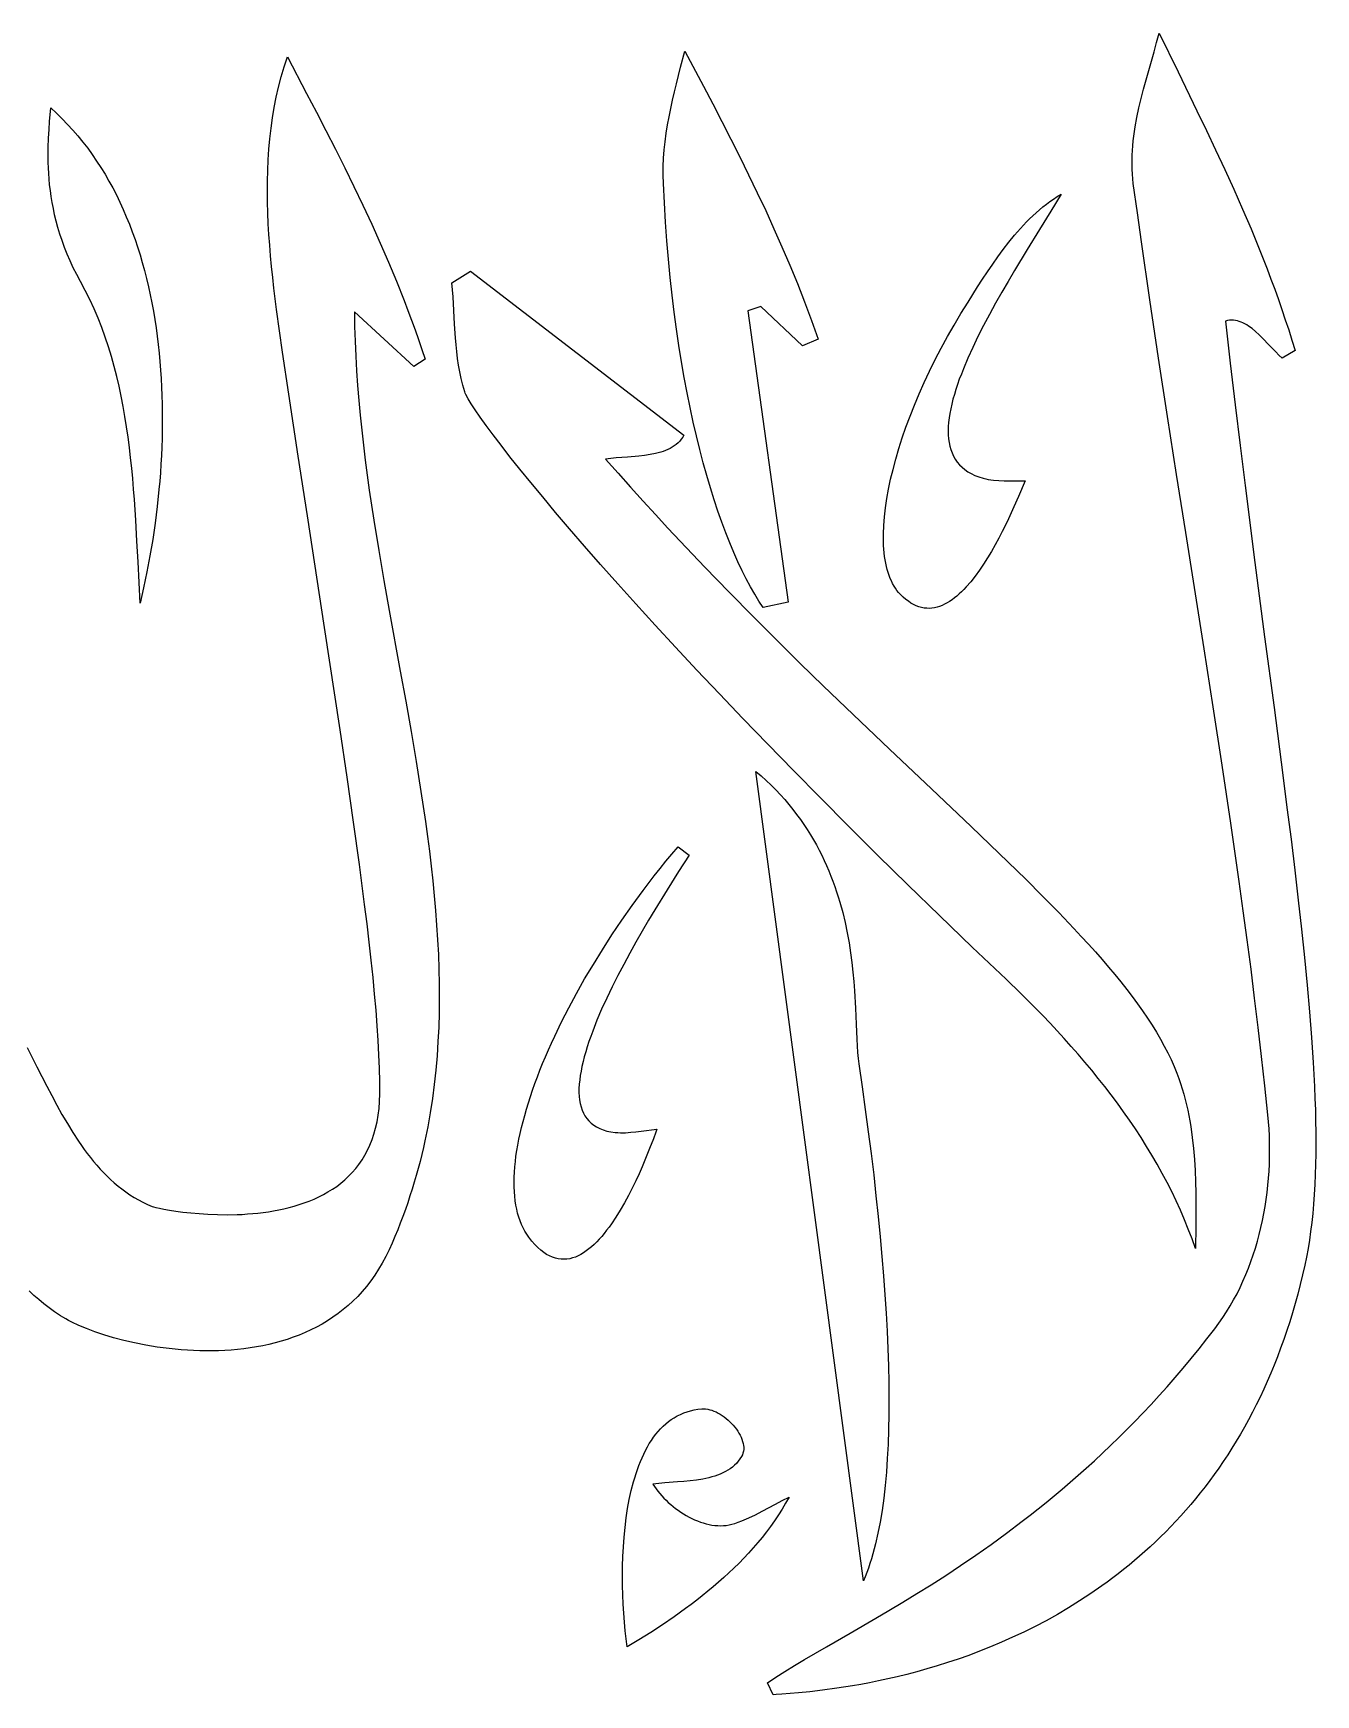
# Model space of a CAD drawing. Extents: x -500 to 500, y -300 to 300.
# Drawn here: x -138 to -30.8, y -27.2 to 111.8 of the extents above; entities that cross this region are included whole.
import ezdxf

# ---------------------------------------------------------------- set-up
doc = ezdxf.new("R2010")
doc.units = 0
doc.header["$MEASUREMENT"] = 0
doc.layers.add('IMPORT_-_120CM_SUR_70CM-1', color=18, linetype='CONTINUOUS')

msp = doc.modelspace()

# ---------------------------------------------------------------- linework, layer by layer
at = {"layer": 'IMPORT_-_120CM_SUR_70CM-1'}
for points in [[(-43.88, 111.8), (-42.29, 108.56), (-40.71, 105.3), (-39.92, 103.67), (-39.15, 102.04), (-38.38, 100.39), (-37.63, 98.75), (-36.9, 97.09), (-36.19, 95.43), (-35.5, 93.76), (-34.84, 92.08), (-34.52, 91.24), (-34.21, 90.39), (-33.9, 89.54), (-33.61, 88.69), (-33.32, 87.84), (-33.04, 86.98), (-32.77, 86.12), (-32.51, 85.26), (-33.58, 84.63), (-33.85, 84.88), (-34.11, 85.15), (-34.66, 85.72), (-35.22, 86.3), (-35.51, 86.58), (-35.8, 86.84), (-36.09, 87.09), (-36.4, 87.3), (-36.55, 87.4), (-36.7, 87.49), (-36.86, 87.57), (-37.02, 87.63), (-37.17, 87.69), (-37.33, 87.74), (-37.5, 87.77), (-37.66, 87.79), (-37.82, 87.79), (-37.99, 87.79), (-38.16, 87.76), (-38.33, 87.72), (-37.92, 84.19), (-37.51, 80.72), (-37.1, 77.32), (-36.68, 73.98), (-35.86, 67.52), (-35.05, 61.32), (-34.26, 55.4), (-33.52, 49.75), (-33.18, 47.03), (-32.84, 44.38), (-32.53, 41.8), (-32.24, 39.29), (-31.96, 36.85), (-31.72, 34.48), (-31.49, 32.18), (-31.29, 29.95), (-31.13, 27.79), (-30.99, 25.7), (-30.88, 23.68), (-30.85, 22.7), (-30.81, 21.73), (-30.79, 20.79), (-30.78, 19.86), (-30.78, 18.95), (-30.78, 18.06), (-30.8, 17.18), (-30.82, 16.32), (-30.86, 15.49), (-30.91, 14.67), (-30.97, 13.86), (-31.03, 13.08), (-31.11, 12.31), (-31.21, 11.57), (-31.31, 10.84), (-31.42, 10.13), (-31.55, 9.43), (-31.69, 8.76), (-31.88, 7.94), (-32.07, 7.13), (-32.28, 6.33), (-32.49, 5.55), (-32.72, 4.77), (-32.95, 4.01), (-33.2, 3.27), (-33.45, 2.53), (-33.71, 1.81), (-33.97, 1.09), (-34.25, 0.39), (-34.53, -0.29), (-34.83, -0.97), (-35.13, -1.63), (-35.43, -2.29), (-35.75, -2.93), (-36.07, -3.56), (-36.4, -4.18), (-36.73, -4.79), (-37.08, -5.39), (-37.43, -5.97), (-37.78, -6.55), (-38.14, -7.12), (-38.51, -7.67), (-38.88, -8.22), (-39.26, -8.75), (-39.64, -9.27), (-40.03, -9.79), (-40.43, -10.29), (-40.83, -10.79), (-41.23, -11.27), (-41.64, -11.74), (-42.05, -12.21), (-42.47, -12.66), (-42.89, -13.11), (-43.32, -13.55), (-43.75, -13.97), (-44.18, -14.39), (-44.62, -14.8), (-45.06, -15.2), (-45.5, -15.59), (-45.94, -15.97), (-46.39, -16.35), (-46.84, -16.71), (-47.29, -17.07), (-47.75, -17.42), (-48.21, -17.76), (-48.67, -18.09), (-49.59, -18.73), (-50.52, -19.34), (-51.45, -19.92), (-52.38, -20.47), (-53.32, -20.99), (-54.25, -21.48), (-55.19, -21.95), (-56.12, -22.38), (-57.04, -22.8), (-57.97, -23.18), (-58.88, -23.55), (-59.79, -23.89), (-60.68, -24.2), (-61.57, -24.5), (-62.44, -24.78), (-63.3, -25.03), (-64.14, -25.27), (-64.97, -25.48), (-65.77, -25.68), (-66.56, -25.86), (-67.33, -26.03), (-68.08, -26.18), (-68.8, -26.32), (-69.5, -26.44), (-70.81, -26.65), (-72.01, -26.81), (-73.08, -26.93), (-74.02, -27.02), (-75.43, -27.13), (-75.88, -27.16), (-76.15, -27.19), (-76.61, -26.18), (-75.91, -25.71), (-75.16, -25.23), (-74.36, -24.73), (-73.51, -24.23), (-71.69, -23.17), (-69.7, -22.03), (-67.57, -20.79), (-66.46, -20.14), (-65.31, -19.45), (-64.14, -18.73), (-62.94, -17.98), (-61.72, -17.2), (-60.47, -16.37), (-59.2, -15.51), (-57.92, -14.61), (-56.62, -13.66), (-55.31, -12.67), (-54.65, -12.16), (-53.98, -11.64), (-53.32, -11.1), (-52.65, -10.55), (-51.98, -9.99), (-51.31, -9.41), (-50.63, -8.82), (-49.96, -8.22), (-49.28, -7.61), (-48.61, -6.98), (-47.93, -6.33), (-47.25, -5.68), (-46.58, -5), (-45.9, -4.32), (-45.23, -3.62), (-44.55, -2.9), (-43.88, -2.16), (-43.2, -1.42), (-42.53, -0.65), (-41.87, 0.13), (-41.2, 0.93), (-40.53, 1.74), (-39.87, 2.58), (-39.21, 3.42), (-38.87, 3.89), (-38.54, 4.36), (-38.23, 4.85), (-37.93, 5.34), (-37.64, 5.85), (-37.36, 6.36), (-37.1, 6.88), (-36.86, 7.42), (-36.62, 7.96), (-36.4, 8.5), (-36.2, 9.05), (-36, 9.61), (-35.82, 10.18), (-35.66, 10.75), (-35.5, 11.32), (-35.36, 11.9), (-35.23, 12.49), (-35.12, 13.07), (-35.01, 13.66), (-34.92, 14.25), (-34.84, 14.84), (-34.78, 15.43), (-34.72, 16.03), (-34.68, 16.62), (-34.65, 17.21), (-34.63, 17.81), (-34.63, 18.4), (-34.64, 18.98), (-34.65, 19.57), (-34.68, 20.15), (-34.72, 20.73), (-34.78, 21.31), (-35.04, 23.75), (-35.31, 26.2), (-35.59, 28.64), (-35.89, 31.08), (-36.19, 33.52), (-36.51, 35.96), (-36.84, 38.4), (-37.17, 40.84), (-37.87, 45.71), (-38.59, 50.58), (-39.34, 55.44), (-40.1, 60.3), (-41.64, 70.03), (-42.41, 74.89), (-43.17, 79.75), (-43.92, 84.62), (-44.65, 89.49), (-45.35, 94.36), (-45.69, 96.79), (-46.03, 99.23), (-46.07, 99.63), (-46.11, 100.02), (-46.13, 100.42), (-46.14, 100.81), (-46.14, 101.21), (-46.13, 101.6), (-46.11, 102), (-46.08, 102.39), (-46.04, 102.79), (-45.99, 103.18), (-45.88, 103.97), (-45.73, 104.76), (-45.56, 105.55), (-45.38, 106.34), (-45.18, 107.13), (-44.74, 108.69), (-44.3, 110.25), (-44.09, 111.03)], [(-74.88, 64.22), (-76.98, 63.76), (-77.33, 64.3), (-77.69, 64.88), (-78.04, 65.49), (-78.39, 66.15), (-78.74, 66.84), (-79.09, 67.58), (-79.43, 68.35), (-79.77, 69.16), (-80.1, 70), (-80.43, 70.89), (-80.76, 71.81), (-81.08, 72.77), (-81.39, 73.77), (-81.69, 74.8), (-81.99, 75.87), (-82.28, 76.97), (-82.56, 78.11), (-82.83, 79.28), (-83.09, 80.49), (-83.34, 81.73), (-83.58, 83.01), (-83.81, 84.32), (-84.02, 85.67), (-84.23, 87.05), (-84.42, 88.46), (-84.59, 89.9), (-84.75, 91.38), (-84.9, 92.89), (-85.03, 94.43), (-85.14, 96), (-85.24, 97.6), (-85.32, 99.24), (-85.34, 99.94), (-85.33, 100.64), (-85.3, 101.34), (-85.25, 102.04), (-85.17, 102.73), (-85.08, 103.43), (-84.97, 104.13), (-84.85, 104.82), (-84.71, 105.51), (-84.56, 106.2), (-84.4, 106.89), (-84.24, 107.58), (-83.89, 108.95), (-83.53, 110.31), (-81.97, 107.38), (-81.2, 105.9), (-80.44, 104.42), (-79.68, 102.94), (-78.93, 101.46), (-78.2, 99.96), (-77.48, 98.46), (-76.77, 96.96), (-76.08, 95.45), (-75.41, 93.93), (-74.75, 92.4), (-74.12, 90.87), (-73.51, 89.32), (-72.93, 87.77), (-72.37, 86.2), (-73.68, 85.64), (-77.17, 88.93), (-78.27, 88.59)], [(-136.55, 105.55), (-136.06, 105.11), (-135.59, 104.65), (-135.14, 104.18), (-134.7, 103.7), (-134.27, 103.21), (-133.86, 102.7), (-133.46, 102.18), (-133.08, 101.65), (-132.71, 101.11), (-132.35, 100.57), (-132.01, 100.01), (-131.68, 99.44), (-131.36, 98.86), (-131.06, 98.27), (-130.77, 97.67), (-130.49, 97.06), (-130.23, 96.45), (-129.97, 95.83), (-129.73, 95.2), (-129.5, 94.56), (-129.29, 93.92), (-129.08, 93.26), (-128.89, 92.61), (-128.71, 91.94), (-128.54, 91.28), (-128.38, 90.6), (-128.23, 89.92), (-128.09, 89.24), (-127.96, 88.55), (-127.85, 87.86), (-127.74, 87.16), (-127.65, 86.46), (-127.56, 85.75), (-127.48, 85.05), (-127.42, 84.34), (-127.36, 83.63), (-127.31, 82.92), (-127.28, 82.2), (-127.25, 81.49), (-127.23, 80.77), (-127.22, 80.05), (-127.22, 79.34), (-127.22, 78.62), (-127.24, 77.9), (-127.26, 77.18), (-127.29, 76.47), (-127.33, 75.76), (-127.38, 75.04), (-127.44, 74.33), (-127.5, 73.62), (-127.65, 72.22), (-127.82, 70.82), (-128.02, 69.44), (-128.25, 68.08), (-128.51, 66.74), (-128.78, 65.42), (-129.08, 64.13), (-129.25, 67.57), (-129.34, 69.31), (-129.44, 71.06), (-129.55, 72.8), (-129.62, 73.67), (-129.69, 74.55), (-129.78, 75.42), (-129.87, 76.28), (-129.97, 77.15), (-130.08, 78.01), (-130.2, 78.87), (-130.34, 79.73), (-130.49, 80.58), (-130.65, 81.43), (-130.83, 82.27), (-131.03, 83.1), (-131.24, 83.93), (-131.47, 84.76), (-131.72, 85.57), (-131.99, 86.38), (-132.28, 87.18), (-132.59, 87.97), (-132.92, 88.75), (-133.28, 89.52), (-133.66, 90.28), (-134.06, 91.04), (-134.38, 91.62), (-134.67, 92.19), (-134.93, 92.76), (-135.18, 93.33), (-135.4, 93.89), (-135.6, 94.45), (-135.78, 95), (-135.95, 95.54), (-136.09, 96.08), (-136.22, 96.61), (-136.33, 97.13), (-136.43, 97.65), (-136.51, 98.15), (-136.58, 98.65), (-136.64, 99.13), (-136.69, 99.61), (-136.72, 100.08), (-136.74, 100.53), (-136.76, 100.98), (-136.77, 101.41), (-136.76, 102.24), (-136.73, 103.02), (-136.69, 103.74), (-136.64, 104.41)], [(-52.07, 98.33), (-52.92, 96.92), (-53.88, 95.37), (-54.9, 93.7), (-55.97, 91.94), (-56.5, 91.04), (-57.03, 90.13), (-57.55, 89.21), (-58.06, 88.28), (-58.55, 87.36), (-59.02, 86.43), (-59.46, 85.52), (-59.87, 84.62), (-60.24, 83.73), (-60.41, 83.29), (-60.58, 82.86), (-60.73, 82.43), (-60.87, 82.01), (-60.99, 81.59), (-61.11, 81.18), (-61.21, 80.78), (-61.3, 80.39), (-61.37, 80), (-61.43, 79.62), (-61.47, 79.25), (-61.5, 78.9), (-61.51, 78.55), (-61.5, 78.21), (-61.47, 77.88), (-61.43, 77.56), (-61.37, 77.26), (-61.28, 76.97), (-61.18, 76.69), (-61.06, 76.42), (-60.92, 76.17), (-60.75, 75.93), (-60.56, 75.7), (-60.35, 75.49), (-60.12, 75.3), (-59.86, 75.12), (-59.58, 74.96), (-59.28, 74.81), (-58.94, 74.69), (-58.59, 74.58), (-58.37, 74.52), (-58.16, 74.48), (-57.94, 74.45), (-57.72, 74.42), (-57.28, 74.39), (-56.84, 74.37), (-55.95, 74.37), (-55.51, 74.37), (-55.07, 74.35), (-55.62, 73.06), (-56.01, 72.17), (-56.47, 71.17), (-56.72, 70.65), (-56.99, 70.11), (-57.28, 69.56), (-57.57, 69.01), (-57.89, 68.46), (-58.21, 67.92), (-58.55, 67.39), (-58.89, 66.88), (-59.25, 66.38), (-59.62, 65.92), (-60, 65.48), (-60.2, 65.28), (-60.39, 65.08), (-60.59, 64.9), (-60.79, 64.72), (-60.99, 64.56), (-61.19, 64.41), (-61.39, 64.27), (-61.6, 64.15), (-61.81, 64.04), (-62.02, 63.94), (-62.23, 63.86), (-62.44, 63.79), (-62.65, 63.74), (-62.87, 63.71), (-63.08, 63.69), (-63.3, 63.7), (-63.52, 63.72), (-63.74, 63.76), (-63.96, 63.82), (-64.18, 63.9), (-64.4, 64), (-64.62, 64.13), (-64.84, 64.28), (-65.06, 64.44), (-65.28, 64.64), (-65.51, 64.86), (-65.65, 65.02), (-65.79, 65.19), (-65.92, 65.37), (-66.04, 65.56), (-66.16, 65.76), (-66.26, 65.98), (-66.36, 66.2), (-66.45, 66.43), (-66.53, 66.68), (-66.61, 66.93), (-66.67, 67.19), (-66.73, 67.46), (-66.78, 67.74), (-66.83, 68.03), (-66.86, 68.33), (-66.89, 68.63), (-66.91, 68.94), (-66.92, 69.27), (-66.93, 69.59), (-66.93, 69.93), (-66.9, 70.62), (-66.84, 71.35), (-66.76, 72.1), (-66.64, 72.87), (-66.5, 73.67), (-66.32, 74.49), (-66.12, 75.32), (-65.89, 76.18), (-65.64, 77.06), (-65.35, 77.95), (-65.04, 78.85), (-64.7, 79.77), (-64.33, 80.7), (-63.94, 81.64), (-63.52, 82.59), (-63.07, 83.54), (-62.6, 84.5), (-62.1, 85.46), (-61.57, 86.42), (-61.02, 87.39), (-60.45, 88.35), (-59.85, 89.31), (-59.05, 90.58), (-58.63, 91.22), (-58.22, 91.85), (-57.79, 92.48), (-57.35, 93.1), (-56.91, 93.72), (-56.44, 94.32), (-55.97, 94.9), (-55.47, 95.47), (-54.96, 96.02), (-54.7, 96.28), (-54.43, 96.54), (-54.15, 96.79), (-53.88, 97.03), (-53.59, 97.27), (-53.3, 97.5), (-53, 97.72), (-52.7, 97.93), (-52.39, 98.14)], [(-40.84, 10.13), (-41.12, 10.94), (-41.43, 11.75), (-41.75, 12.54), (-42.09, 13.34), (-42.44, 14.12), (-42.82, 14.9), (-43.21, 15.67), (-43.61, 16.43), (-44.03, 17.19), (-44.47, 17.94), (-44.92, 18.68), (-45.38, 19.42), (-45.86, 20.15), (-46.34, 20.87), (-46.84, 21.58), (-47.36, 22.29), (-47.88, 22.99), (-48.41, 23.69), (-48.96, 24.37), (-49.51, 25.05), (-50.07, 25.73), (-50.64, 26.39), (-51.22, 27.05), (-51.8, 27.7), (-52.39, 28.35), (-52.99, 28.99), (-53.59, 29.62), (-54.2, 30.24), (-54.81, 30.86), (-55.43, 31.47), (-56.67, 32.67), (-59.5, 35.36), (-62.23, 37.99), (-64.87, 40.56), (-67.41, 43.05), (-69.85, 45.48), (-72.19, 47.83), (-74.45, 50.12), (-76.6, 52.33), (-78.67, 54.47), (-80.64, 56.54), (-82.52, 58.53), (-84.31, 60.45), (-86.01, 62.29), (-87.62, 64.06), (-89.14, 65.75), (-90.57, 67.36), (-91.91, 68.89), (-93.16, 70.35), (-94.33, 71.72), (-95.41, 73.01), (-96.41, 74.21), (-97.32, 75.34), (-98.15, 76.38), (-98.9, 77.33), (-99.56, 78.2), (-100.14, 78.98), (-100.64, 79.68), (-101.06, 80.29), (-101.39, 80.8), (-101.65, 81.23), (-101.83, 81.57), (-101.89, 81.7), (-101.93, 81.81), (-102.09, 82.36), (-102.23, 82.92), (-102.35, 83.47), (-102.45, 84.04), (-102.53, 84.6), (-102.6, 85.17), (-102.66, 85.74), (-102.71, 86.31), (-102.78, 87.46), (-102.84, 88.61), (-102.91, 89.76), (-102.95, 90.34), (-103, 90.91), (-101.46, 91.89), (-83.61, 78.19), (-83.71, 78.01), (-83.83, 77.84), (-83.96, 77.68), (-84.1, 77.54), (-84.25, 77.41), (-84.42, 77.28), (-84.58, 77.17), (-84.76, 77.07), (-84.95, 76.98), (-85.14, 76.9), (-85.35, 76.82), (-85.55, 76.75), (-85.98, 76.64), (-86.43, 76.55), (-86.9, 76.48), (-87.37, 76.42), (-88.33, 76.34), (-89.27, 76.27), (-89.72, 76.23), (-90.15, 76.17), (-89.1, 74.99), (-88.06, 73.82), (-87.02, 72.67), (-85.98, 71.53), (-84.94, 70.41), (-83.91, 69.31), (-81.86, 67.15), (-79.83, 65.05), (-77.82, 63.01), (-75.84, 61.02), (-73.89, 59.09), (-71.97, 57.22), (-70.08, 55.4), (-66.41, 51.9), (-62.91, 48.59), (-59.6, 45.44), (-58.02, 43.93), (-56.49, 42.46), (-55.02, 41.03), (-53.62, 39.62), (-52.27, 38.25), (-50.99, 36.91), (-50.38, 36.25), (-49.78, 35.6), (-49.2, 34.96), (-48.64, 34.32), (-48.1, 33.68), (-47.57, 33.06), (-47.07, 32.44), (-46.58, 31.82), (-46.12, 31.21), (-45.67, 30.61), (-45.25, 30.01), (-44.84, 29.42), (-44.46, 28.83), (-44.09, 28.24), (-43.75, 27.66), (-43.44, 27.08), (-43.14, 26.51), (-42.87, 25.94), (-42.62, 25.37), (-42.39, 24.8), (-42.23, 24.37), (-42.08, 23.94), (-41.94, 23.5), (-41.81, 23.06), (-41.7, 22.61), (-41.59, 22.16), (-41.48, 21.72), (-41.39, 21.26), (-41.31, 20.81), (-41.23, 20.35), (-41.1, 19.44), (-41, 18.51), (-40.92, 17.59), (-40.86, 16.66), (-40.82, 15.72), (-40.8, 14.79), (-40.79, 13.85), (-40.81, 11.98)], [(-68.6, -17.67), (-77.59, 50.05), (-77.15, 49.67), (-76.72, 49.28), (-76.31, 48.89), (-75.92, 48.5), (-75.54, 48.09), (-75.18, 47.69), (-74.83, 47.28), (-74.5, 46.87), (-74.18, 46.45), (-73.87, 46.03), (-73.58, 45.61), (-73.3, 45.19), (-73.03, 44.76), (-72.78, 44.33), (-72.53, 43.9), (-72.3, 43.47), (-72.08, 43.04), (-71.87, 42.61), (-71.68, 42.17), (-71.49, 41.74), (-71.31, 41.3), (-71.15, 40.86), (-70.99, 40.43), (-70.84, 39.99), (-70.7, 39.56), (-70.57, 39.12), (-70.33, 38.26), (-70.13, 37.4), (-69.95, 36.55), (-69.8, 35.7), (-69.67, 34.87), (-69.57, 34.06), (-69.48, 33.26), (-69.41, 32.48), (-69.35, 31.71), (-69.26, 30.26), (-69.2, 28.9), (-69.15, 27.66), (-69.11, 27.09), (-69.08, 26.55), (-69.03, 26.05), (-68.97, 25.59), (-68.7, 23.66), (-68.44, 21.77), (-68.19, 19.91), (-67.96, 18.09), (-67.74, 16.3), (-67.55, 14.54), (-67.36, 12.81), (-67.2, 11.12), (-67.05, 9.47), (-66.91, 7.85), (-66.8, 6.27), (-66.7, 4.73), (-66.61, 3.22), (-66.55, 1.75), (-66.5, 0.32), (-66.47, -1.07), (-66.46, -2.42), (-66.47, -3.73), (-66.49, -5.01), (-66.53, -6.24), (-66.6, -7.43), (-66.68, -8.58), (-66.78, -9.68), (-66.9, -10.75), (-67.04, -11.77), (-67.2, -12.75), (-67.38, -13.68), (-67.59, -14.57), (-67.69, -14.99), (-67.81, -15.41), (-67.93, -15.82), (-68.05, -16.21), (-68.18, -16.59), (-68.31, -16.96), (-68.45, -17.32)], [(-85.87, 20.12), (-85.96, 19.86), (-86.16, 19.31), (-86.47, 18.51), (-86.87, 17.52), (-87.1, 16.97), (-87.36, 16.4), (-87.63, 15.8), (-87.93, 15.19), (-88.25, 14.58), (-88.58, 13.97), (-88.93, 13.36), (-89.29, 12.77), (-89.67, 12.2), (-89.87, 11.93), (-90.07, 11.67), (-90.27, 11.41), (-90.48, 11.16), (-90.69, 10.93), (-90.9, 10.7), (-91.11, 10.49), (-91.33, 10.29), (-91.55, 10.11), (-91.77, 9.94), (-92, 9.79), (-92.22, 9.65), (-92.45, 9.53), (-92.68, 9.43), (-92.92, 9.35), (-93.15, 9.29), (-93.39, 9.26), (-93.63, 9.24), (-93.87, 9.25), (-94.11, 9.28), (-94.35, 9.33), (-94.6, 9.41), (-94.84, 9.52), (-95.09, 9.65), (-95.33, 9.81), (-95.58, 10.01), (-95.83, 10.23), (-96.08, 10.48), (-96.33, 10.76), (-96.58, 11.08), (-96.75, 11.33), (-96.91, 11.59), (-97.06, 11.86), (-97.19, 12.15), (-97.31, 12.45), (-97.41, 12.76), (-97.51, 13.09), (-97.59, 13.43), (-97.66, 13.78), (-97.71, 14.14), (-97.75, 14.51), (-97.78, 14.89), (-97.8, 15.29), (-97.81, 15.69), (-97.8, 16.11), (-97.78, 16.53), (-97.75, 16.97), (-97.7, 17.41), (-97.65, 17.87), (-97.58, 18.33), (-97.5, 18.8), (-97.41, 19.28), (-97.3, 19.77), (-97.19, 20.26), (-97.06, 20.77), (-96.92, 21.28), (-96.78, 21.8), (-96.61, 22.32), (-96.44, 22.86), (-96.26, 23.4), (-96.07, 23.94), (-95.86, 24.49), (-95.65, 25.05), (-95.42, 25.61), (-95.19, 26.18), (-94.94, 26.75), (-94.68, 27.33), (-94.41, 27.91), (-93.85, 29.09), (-93.24, 30.28), (-92.59, 31.48), (-91.91, 32.69), (-91.18, 33.91), (-90.42, 35.14), (-89.62, 36.37), (-88.79, 37.61), (-87.92, 38.84), (-87.02, 40.08), (-86.08, 41.31), (-85.6, 41.92), (-85.11, 42.53), (-84.61, 43.14), (-84.1, 43.75), (-83.18, 43.05), (-84.05, 41.69), (-85.02, 40.15), (-86.04, 38.48), (-86.56, 37.6), (-87.09, 36.7), (-87.62, 35.78), (-88.13, 34.85), (-88.64, 33.91), (-89.14, 32.97), (-89.61, 32.02), (-90.06, 31.08), (-90.49, 30.15), (-90.88, 29.23), (-91.23, 28.33), (-91.4, 27.89), (-91.55, 27.45), (-91.69, 27.02), (-91.82, 26.6), (-91.94, 26.18), (-92.04, 25.78), (-92.13, 25.38), (-92.21, 24.99), (-92.28, 24.61), (-92.32, 24.24), (-92.36, 23.88), (-92.38, 23.53), (-92.38, 23.2), (-92.36, 22.87), (-92.33, 22.57), (-92.27, 22.27), (-92.2, 21.99), (-92.12, 21.72), (-92.01, 21.47), (-91.88, 21.23), (-91.73, 21.01), (-91.56, 20.81), (-91.36, 20.62), (-91.15, 20.45), (-90.91, 20.31), (-90.65, 20.17), (-90.36, 20.06), (-90.05, 19.97), (-89.72, 19.9), (-89.36, 19.85), (-89.14, 19.84), (-88.92, 19.83), (-88.49, 19.83), (-88.05, 19.86), (-87.62, 19.91), (-86.74, 20.02), (-86.31, 20.07)], [(-74.81, -10.67), (-75.1, -11.17), (-75.39, -11.67), (-75.7, -12.15), (-76.03, -12.63), (-76.36, -13.1), (-76.71, -13.56), (-77.06, -14.02), (-77.43, -14.46), (-77.81, -14.9), (-78.2, -15.33), (-78.6, -15.76), (-79, -16.17), (-79.42, -16.59), (-79.84, -16.99), (-80.27, -17.39), (-80.71, -17.77), (-81.16, -18.16), (-81.61, -18.53), (-82.07, -18.91), (-82.53, -19.27), (-83, -19.63), (-83.47, -19.98), (-84.43, -20.66), (-85.4, -21.33), (-86.38, -21.97), (-87.37, -22.59), (-88.36, -23.18), (-88.44, -22.52), (-88.52, -21.83), (-88.58, -21.11), (-88.63, -20.37), (-88.68, -19.61), (-88.71, -18.83), (-88.73, -18.04), (-88.74, -17.24), (-88.73, -16.43), (-88.71, -15.62), (-88.67, -14.81), (-88.61, -14), (-88.53, -13.2), (-88.43, -12.4), (-88.31, -11.62), (-88.18, -10.86), (-88.01, -10.11), (-87.83, -9.38), (-87.72, -9.03), (-87.61, -8.68), (-87.5, -8.34), (-87.38, -8), (-87.25, -7.68), (-87.11, -7.36), (-86.97, -7.05), (-86.82, -6.75), (-86.66, -6.46), (-86.5, -6.18), (-86.32, -5.91), (-86.14, -5.65), (-85.96, -5.4), (-85.76, -5.17), (-85.56, -4.94), (-85.35, -4.73), (-85.13, -4.53), (-84.9, -4.34), (-84.66, -4.17), (-84.41, -4.01), (-84.16, -3.86), (-83.9, -3.73), (-83.62, -3.61), (-83.34, -3.51), (-83.05, -3.43), (-82.75, -3.36), (-82.44, -3.3), (-82.12, -3.27), (-81.95, -3.26), (-81.79, -3.27), (-81.62, -3.3), (-81.44, -3.34), (-81.27, -3.39), (-81.1, -3.46), (-80.92, -3.53), (-80.75, -3.62), (-80.58, -3.72), (-80.41, -3.83), (-80.24, -3.95), (-80.08, -4.07), (-79.92, -4.21), (-79.77, -4.35), (-79.62, -4.5), (-79.48, -4.65), (-79.35, -4.81), (-79.22, -4.97), (-79.11, -5.14), (-79.01, -5.3), (-78.91, -5.47), (-78.83, -5.64), (-78.76, -5.82), (-78.7, -5.99), (-78.66, -6.16), (-78.63, -6.33), (-78.61, -6.49), (-78.61, -6.66), (-78.63, -6.81), (-78.67, -6.97), (-78.72, -7.12), (-78.79, -7.26), (-78.92, -7.46), (-79.06, -7.65), (-79.21, -7.83), (-79.38, -7.99), (-79.55, -8.14), (-79.74, -8.28), (-79.93, -8.41), (-80.14, -8.52), (-80.35, -8.63), (-80.57, -8.73), (-80.8, -8.81), (-81.03, -8.89), (-81.27, -8.97), (-81.52, -9.03), (-82.02, -9.14), (-82.54, -9.23), (-83.07, -9.29), (-83.61, -9.35), (-84.14, -9.39), (-85.2, -9.47), (-85.71, -9.51), (-86.2, -9.56), (-86.07, -9.76), (-85.93, -9.96), (-85.78, -10.16), (-85.62, -10.35), (-85.46, -10.54), (-85.28, -10.73), (-85.1, -10.92), (-84.91, -11.1), (-84.71, -11.27), (-84.51, -11.44), (-84.3, -11.61), (-84.08, -11.76), (-83.87, -11.91), (-83.64, -12.06), (-83.41, -12.19), (-83.18, -12.32), (-82.95, -12.44), (-82.71, -12.55), (-82.47, -12.65), (-82.23, -12.74), (-81.99, -12.82), (-81.74, -12.89), (-81.5, -12.95), (-81.26, -12.99), (-81.01, -13.02), (-80.77, -13.04), (-80.53, -13.05), (-80.29, -13.04), (-80.06, -13.02), (-79.82, -12.98), (-79.59, -12.93), (-79.36, -12.86), (-79.07, -12.76), (-78.77, -12.64), (-78.19, -12.4), (-77.62, -12.13), (-77.06, -11.84), (-75.94, -11.25), (-75.38, -10.95)]]:
    msp.add_lwpolyline(points, close=True, dxfattribs=at)
msp.add_lwpolyline([(-138.52, 26.97), (-137.7, 25.35), (-136.88, 23.73), (-136.46, 22.93), (-136.04, 22.13), (-135.61, 21.36), (-135.16, 20.59), (-134.71, 19.85), (-134.24, 19.12), (-133.99, 18.77), (-133.74, 18.42), (-133.49, 18.08), (-133.23, 17.75), (-132.97, 17.42), (-132.7, 17.1), (-132.42, 16.79), (-132.13, 16.49), (-131.84, 16.2), (-131.54, 15.91), (-131.24, 15.64), (-130.92, 15.37), (-130.6, 15.12), (-130.27, 14.88), (-129.93, 14.64), (-129.58, 14.42), (-129.22, 14.21), (-128.85, 14.02), (-128.47, 13.83), (-128.08, 13.66), (-127.97, 13.62), (-127.76, 13.57), (-127.46, 13.51), (-127.08, 13.43), (-126.62, 13.35), (-126.09, 13.27), (-125.5, 13.19), (-124.84, 13.12), (-124.14, 13.06), (-123.4, 13.01), (-122.61, 12.98), (-121.8, 12.97), (-120.96, 12.98), (-120.53, 13), (-120.1, 13.03), (-119.66, 13.06), (-119.23, 13.1), (-118.79, 13.16), (-118.35, 13.22), (-117.92, 13.29), (-117.48, 13.37), (-117.05, 13.46), (-116.62, 13.57), (-116.19, 13.68), (-115.77, 13.81), (-115.35, 13.95), (-114.94, 14.11), (-114.53, 14.28), (-114.14, 14.46), (-113.75, 14.66), (-113.37, 14.87), (-113, 15.1), (-112.64, 15.34), (-112.3, 15.61), (-111.97, 15.89), (-111.65, 16.18), (-111.34, 16.5), (-111.05, 16.83), (-110.78, 17.18), (-110.52, 17.55), (-110.28, 17.95), (-110.06, 18.36), (-109.86, 18.79), (-109.68, 19.25), (-109.52, 19.72), (-109.38, 20.22), (-109.26, 20.74), (-109.17, 21.29), (-109.1, 21.86), (-109.06, 22.45), (-109.04, 23.07), (-109.04, 24.11), (-109.07, 25.2), (-109.11, 26.34), (-109.17, 27.53), (-109.25, 28.78), (-109.35, 30.07), (-109.47, 31.42), (-109.6, 32.81), (-109.75, 34.26), (-109.92, 35.76), (-110.1, 37.31), (-110.3, 38.91), (-110.73, 42.26), (-111.23, 45.81), (-111.77, 49.57), (-112.36, 53.54), (-113.66, 62.08), (-115.09, 71.43), (-115.85, 76.42), (-116.63, 81.61), (-117.16, 85.13), (-117.42, 86.9), (-117.67, 88.69), (-117.89, 90.48), (-117.99, 91.38), (-118.09, 92.28), (-118.17, 93.18), (-118.24, 94.08), (-118.31, 94.97), (-118.36, 95.87), (-118.4, 96.77), (-118.42, 97.66), (-118.43, 98.55), (-118.42, 99.44), (-118.4, 100.33), (-118.36, 101.22), (-118.3, 102.1), (-118.22, 102.97), (-118.12, 103.85), (-118, 104.72), (-117.86, 105.58), (-117.69, 106.45), (-117.5, 107.3), (-117.28, 108.15), (-117.04, 109), (-116.76, 109.83), (-115.15, 106.75), (-114.34, 105.21), (-113.54, 103.66), (-112.75, 102.11), (-111.97, 100.55), (-111.2, 98.98), (-110.45, 97.41), (-109.71, 95.83), (-109, 94.25), (-108.3, 92.65), (-107.63, 91.05), (-106.99, 89.43), (-106.68, 88.62), (-106.37, 87.81), (-106.07, 86.99), (-105.79, 86.17), (-105.51, 85.35), (-105.23, 84.53), (-106.2, 83.92), (-111.15, 88.5), (-111.14, 87.27), (-111.1, 86.04), (-111.05, 84.8), (-110.98, 83.57), (-110.89, 82.33), (-110.79, 81.08), (-110.68, 79.84), (-110.55, 78.59), (-110.4, 77.34), (-110.25, 76.09), (-110.08, 74.83), (-109.91, 73.58), (-109.72, 72.32), (-109.53, 71.06), (-109.12, 68.54), (-108.69, 66.02), (-108.24, 63.5), (-107.32, 58.45), (-106.86, 55.92), (-106.42, 53.4), (-105.99, 50.89), (-105.59, 48.38), (-105.4, 47.12), (-105.22, 45.87), (-105.05, 44.62), (-104.89, 43.38), (-104.74, 42.13), (-104.6, 40.89), (-104.48, 39.65), (-104.37, 38.42), (-104.28, 37.18), (-104.2, 35.95), (-104.14, 34.73), (-104.1, 33.5), (-104.07, 32.29), (-104.06, 31.07), (-104.08, 29.86), (-104.11, 28.65), (-104.17, 27.45), (-104.25, 26.25), (-104.36, 25.05), (-104.49, 23.87), (-104.64, 22.68), (-104.82, 21.5), (-105.03, 20.33), (-105.26, 19.16), (-105.39, 18.58), (-105.53, 18), (-105.67, 17.42), (-105.82, 16.84), (-105.98, 16.26), (-106.15, 15.69), (-106.32, 15.11), (-106.51, 14.54), (-106.7, 13.97), (-106.89, 13.4), (-107.1, 12.83), (-107.32, 12.27), (-107.54, 11.71), (-107.77, 11.14), (-108.01, 10.58), (-108.26, 10.02), (-108.54, 9.46), (-108.83, 8.92), (-109.13, 8.4), (-109.45, 7.9), (-109.79, 7.43), (-110.14, 6.97), (-110.51, 6.54), (-110.88, 6.13), (-111.28, 5.74), (-111.68, 5.37), (-112.09, 5.03), (-112.52, 4.7), (-112.96, 4.39), (-113.41, 4.09), (-113.86, 3.82), (-114.33, 3.57), (-114.8, 3.33), (-115.28, 3.11), (-115.77, 2.9), (-116.27, 2.72), (-116.77, 2.54), (-117.27, 2.39), (-117.79, 2.25), (-118.3, 2.12), (-118.82, 2.01), (-119.34, 1.91), (-119.87, 1.82), (-120.39, 1.75), (-120.92, 1.69), (-121.45, 1.65), (-121.98, 1.61), (-122.51, 1.59), (-123.03, 1.57), (-123.56, 1.57), (-124.08, 1.58), (-124.6, 1.6), (-125.12, 1.63), (-125.64, 1.67), (-126.15, 1.71), (-126.65, 1.77), (-127.15, 1.83), (-127.64, 1.9), (-128.13, 1.97), (-128.61, 2.06), (-129.54, 2.24), (-130.43, 2.45), (-131.29, 2.68), (-132.1, 2.92), (-132.86, 3.17), (-133.56, 3.44), (-134.21, 3.71), (-134.79, 3.98), (-135.06, 4.12), (-135.3, 4.25), (-135.53, 4.39), (-135.74, 4.52), (-136.22, 4.85), (-136.68, 5.18), (-137.12, 5.52), (-137.55, 5.87), (-137.96, 6.22), (-138.36, 6.59)], dxfattribs=at)

doc.saveas('drawing.dxf')
